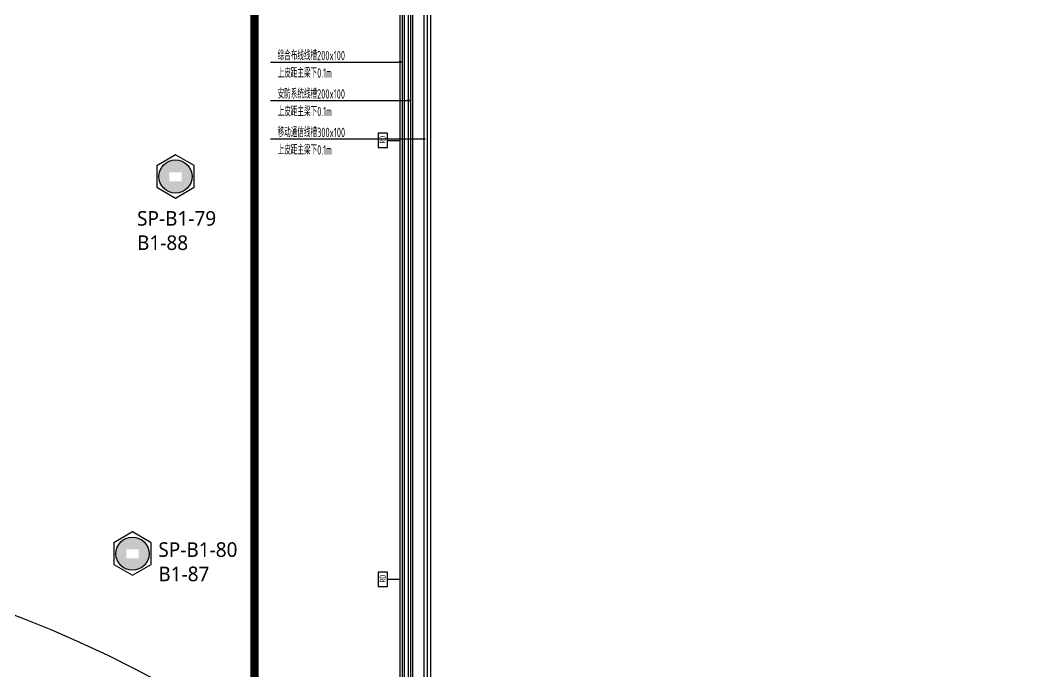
# Model space of a CAD drawing. Extents: x 0 to 3879896, y -114000 to 391286.
# Drawn here: x 2118295 to 2166973, y 189771 to 221010 of the extents above; entities that cross this region are included whole.
import ezdxf

# ---------------------------------------------------------------- set-up
doc = ezdxf.new("R2010")
doc.units = 0
doc.header["$LTSCALE"] = 1000
doc.header["$MEASUREMENT"] = 0
doc.linetypes.add('SZGX_a-zzgr$0$DASHDOT2', pattern=[6, 3, -1.5, 0, -1.5])
for name, color, linetype in [('20170912广田意见修改', 1, 'CONTINUOUS'), ('AP', 7, 'CONTINUOUS'), ('CABLETRAY_DOTE', 5, 'CONTINUOUS'), ('CABLETRAY_WEAK', 6, 'CONTINUOUS'), ('T-I-CHANNELS', 2, 'CONTINUOUS'), ('T-METER DATA', 150, 'C_LINE'), ('T-R-INTEGRATE', 1, 'CONTINUOUS'), ('T-SYSTEM BLOCK', 4, 'CONTINUOUS'), ('T-TEXT', 7, 'CONTINUOUS'), ('T-铁塔', 3, 'CONTINUOUS'), ('WALL', 2, 'CONTINUOUS'), ('WIRE-通讯', 4, 'CONTINUOUS')]:
    doc.layers.add(name, color=color, linetype=linetype)
doc.layers.add('Arc_建筑红线', color=1, linetype='CONTINUOUS', lineweight=40)
doc.styles.add('GBSTYLE', font='gbxwxt.shx', dxfattribs={"width": 0.6, "bigfont": 'gbhzfs.shx'})
doc.styles.get("Standard").update_dxf_attribs({"font": 'GBENOR', "bigfont": 'GBCBIG'})
doc.linetypes.add('C_LINE', pattern='A,25.7,-2.08,["C",Standard,S=2.54,R=0,X=-0.54,Y=-1.27],-2.35', length=30.13)

# ---------------------------------------------------------------- blocks, each defined once
blk = doc.blocks.new('A$C78FD1D7B')
at = {"layer": 'T-SYSTEM BLOCK'}
blk.add_lwpolyline([(-300, 0), (300, 0), (300, 400), (-300, 400)], close=True, dxfattribs=at)
at = {"layer": 'T-TEXT', "style": 'GBSTYLE', "width": 0.7}
blk.add_text('RD', height=250, dxfattribs=at).set_placement((-129, 88))
blk = doc.blocks.new('A$C7B3708B5')
at = {"layer": 'T-TEXT', "linetype": 'ByBlock'}
h = blk.add_hatch(color=256, dxfattribs=at)
edge = h.paths.add_edge_path()
edge.add_arc((6994, -49513), 37.5, 0, 360)
h = blk.add_hatch(color=256, dxfattribs=at)
edge = h.paths.add_edge_path()
edge.add_arc((7394, -51357), 37.5, 0, 360)
h = blk.add_hatch(color=256, dxfattribs=at)
edge = h.paths.add_edge_path()
edge.add_arc((8144, -53202), 37.5, 0, 360)
at = {"layer": 'CABLETRAY_DOTE', "linetype": 'ByBlock'}
blk.add_line((8294, -44570), (8294, -84120), dxfattribs=at)
at = {"layer": 'CABLETRAY_DOTE'}
for p, q in [((7494, -45220), (7494, -84720)), ((7094, -45620), (7094, -85120))]:
    blk.add_line(p, q, dxfattribs=at)
at = {"layer": 'CABLETRAY_WEAK'}
for p, q in [((7394, -84720), (7394, -45220)), ((7594, -45220), (7594, -84720))]:
    blk.add_line(p, q, dxfattribs=at)
at = {"layer": 'T-I-CHANNELS'}
for p, q in [((6994, -85120), (6994, -45620)), ((7194, -45620), (7194, -85120))]:
    blk.add_line(p, q, dxfattribs=at)
at = {"layer": 'T-TEXT', "linetype": 'ByBlock'}
for p, q in [((774, -49513, 0), (6994, -49513, 0)), ((774, -51357, 0), (7394, -51357, 0)), ((774, -53202, 0), (8144, -53202))]:
    blk.add_line(p, q, dxfattribs=at)
for centre in [(6994, -49513, 0), (7394, -51357, 0), (8144, -53202)]:
    blk.add_circle(centre, 37.5, dxfattribs=at)
at = {"layer": 'T-铁塔', "linetype": 'ByBlock'}
for p, q in [((8144, -84120), (8144, -44570)), ((8444, -44570), (8444, -84120))]:
    blk.add_line(p, q, dxfattribs=at)
at = {"layer": 'T-TEXT', "linetype": 'ByBlock', "style": 'GBSTYLE', "width": 0.7}
for s, p in [('综合布线线槽200x100', (1116, -49424, 0)), ('上皮距主梁下0.1m', (1123, -50264, 0)), ('安防系统线槽200x100', (1116, -51268, 0)), ('上皮距主梁下0.1m', (1123, -52109, 0)), ('移动通信线槽300x100', (1116, -53113, 0)), ('上皮距主梁下0.1m', (1123, -53953, 0))]:
    blk.add_text(s, height=450, dxfattribs=at).set_placement(p)

msp = doc.modelspace()

# ---------------------------------------------------------------- hatches: boundary and pattern name
at = {"layer": 'WALL', "linetype": 'ByBlock'}
h = msp.add_hatch(dxfattribs=at)
h.set_pattern_fill('ESCHER', color=3)
h.set_pattern_definition([(60, (-751506.64, -2188248.96), (-30.47999999, -7e-09), [27.94, -2.54]), (180, (-751506.64, -2188248.96), (15.24, -26.3964543), [27.94, -2.54]), (300, (-751506.64, -2188248.96), (30.47999999, -7e-09), [27.94, -2.54]), (60, (-751504.1, -2188248.96), (-30.47999999, -7e-09), [5.08, -25.4]), (300, (-751504.1, -2188248.96), (30.47999999, -7e-09), [5.08, -25.4]), (60, (-751507.91, -2188246.76), (-30.47999999, -7e-09), [5.08, -25.4]), (180, (-751507.91, -2188246.76), (15.24, -26.3964543), [5.08, -25.4]), (300, (-751507.91, -2188251.16), (30.47999999, -7e-09), [5.08, -25.4]), (180, (-751507.91, -2188251.16), (15.24, -26.3964543), [5.08, -25.4]), (60, (-751516.8, -2188248.96), (-30.47999999, -7e-09), [5.08, -25.4]), (300, (-751516.8, -2188248.96), (30.47999999, -7e-09), [5.08, -25.4]), (60, (-751501.56, -2188257.76), (-30.47999999, -7e-09), [5.08, -25.4]), (180, (-751501.56, -2188257.76), (15.24, -26.3964543), [5.08, -25.4]), (300, (-751501.56, -2188240.162), (30.47999999, -7e-09), [5.08, -25.4]), (180, (-751501.56, -2188240.162), (15.24, -26.3964543), [5.08, -25.4]), (0, (-751501.56, -2188244.56), (-15.24, 26.3964543), [17.78, -12.7]), (0, (-751501.56, -2188253.36), (-15.24, 26.3964543), [17.78, -12.7]), (120, (-751505.37, -2188242.362), (-30.47999999, 7e-09), [17.78, -12.7]), (120, (-751512.99, -2188246.76), (-30.47999999, 7e-09), [17.78, -12.7]), (240, (-751512.99, -2188251.16), (15.23999999, -26.3964543), [17.78, -12.7]), (240, (-751505.37, -2188255.56), (15.23999999, -26.3964543), [17.78, -12.7])])
h.paths.add_polyline_path([(2124945.1, 213517.2, 1), (2126537.1, 213517.2, 1)])
h.paths.add_polyline_path([(2126035.5, 213722.1), (2126035.5, 213287.6), (2125447.5, 213287.6), (2125447.5, 213722.1)], flags=16)
h = msp.add_hatch(dxfattribs=at)
h.set_pattern_fill('ESCHER', color=3)
h.set_pattern_definition([(60, (-753570.22, -2206335.33), (-30.47999999, -7e-09), [27.94, -2.54]), (180, (-753570.22, -2206335.33), (15.24, -26.3964543), [27.94, -2.54]), (300, (-753570.22, -2206335.33), (30.47999999, -7e-09), [27.94, -2.54]), (60, (-753567.68, -2206335.33), (-30.47999999, -7e-09), [5.08, -25.4]), (300, (-753567.68, -2206335.33), (30.47999999, -7e-09), [5.08, -25.4]), (60, (-753571.49, -2206333.13), (-30.47999999, -7e-09), [5.08, -25.4]), (180, (-753571.49, -2206333.13), (15.24, -26.3964543), [5.08, -25.4]), (300, (-753571.49, -2206337.53), (30.47999999, -7e-09), [5.08, -25.4]), (180, (-753571.49, -2206337.53), (15.24, -26.3964543), [5.08, -25.4]), (60, (-753580.38, -2206335.33), (-30.47999999, -7e-09), [5.08, -25.4]), (300, (-753580.38, -2206335.33), (30.47999999, -7e-09), [5.08, -25.4]), (60, (-753565.14, -2206344.13), (-30.47999999, -7e-09), [5.08, -25.4]), (180, (-753565.14, -2206344.13), (15.24, -26.3964543), [5.08, -25.4]), (300, (-753565.14, -2206326.531), (30.47999999, -7e-09), [5.08, -25.4]), (180, (-753565.14, -2206326.531), (15.24, -26.3964543), [5.08, -25.4]), (0, (-753565.14, -2206330.93), (-15.24, 26.3964543), [17.78, -12.7]), (0, (-753565.14, -2206339.73), (-15.24, 26.3964543), [17.78, -12.7]), (120, (-753568.95, -2206328.73), (-30.47999999, 7e-09), [17.78, -12.7]), (120, (-753576.57, -2206333.13), (-30.47999999, 7e-09), [17.78, -12.7]), (240, (-753576.57, -2206337.53), (15.23999999, -26.3964543), [17.78, -12.7]), (240, (-753568.95, -2206341.93), (15.23999999, -26.3964543), [17.78, -12.7])])
h.paths.add_polyline_path([(2122881.6, 195430.8, 1), (2124473.5, 195430.8, 1)])
h.paths.add_polyline_path([(2123971.9, 195635.8), (2123971.9, 195201.3), (2123383.9, 195201.3), (2123383.9, 195635.8)], flags=16)

# ---------------------------------------------------------------- linework, layer by layer
at = {"layer": 'Arc_建筑红线', "color": 20, "linetype": 'SZGX_a-zzgr$0$DASHDOT2', "ltscale": 0.2, "const_width": 400, "elevation": 0}
msp.add_lwpolyline([(2129528.4, 303600.5), (2137528.4, 311600.5), (2154948.4, 311600.5), (2154948.4, 325060.5), (2002488.4, 325060.5), (2002488.4, 311600.5), (1884278.4, 311600.5), (1883028.4, 309100.5), (1883028.4, 224070.5), (1988318.4, 224070.5), (1988318.4, 129100.5), (2129528.4, 129100.5), (2129528.4, 303600.5)], dxfattribs=at)
msp.add_lwpolyline([(2129528.4, 303600.5), (2137528.4, 311600.5), (2312028.4, 311600.5), (2316028.4, 307876.3), (2316028.4, 298599), (2261028.4, 298599), (2261028.4, 222099), (2276028.4, 222099), (2276028.4, 129100.5), (2129528.4, 129100.5)], close=True, dxfattribs=at)
at = {"layer": 'T-METER DATA', "color": 1, "linetype": 'ByBlock'}
for centre, radius in [((2135196, 227796.6), 50000), ((2096493.2, 136510), 59962.3), ((2207194.5, 144472.7), 50000)]:
    msp.add_circle(centre, radius, dxfattribs=at)
at = {"layer": 'T-R-INTEGRATE', "linetype": 'ByBlock'}
for p, q in [((2135921.4, 215251.9, 0), (2136530.8, 215251.9, 0)), ((2135921.4, 194201.9, 0), (2136530.8, 194201.9, 0))]:
    msp.add_line(p, q, dxfattribs=at)
at = {"layer": 'WALL', "color": 3, "linetype": 'ByBlock'}
for points in [[(2126639, 213006.3), (2126636.4, 214041.9), (2125738.2, 214557.5), (2124842.7, 214037.4), (2124845.3, 213001.8), (2125743.5, 212486.2)], [(2124575.5, 194919.9), (2124572.8, 195955.6), (2123674.6, 196471.1), (2122779.1, 195951), (2122781.7, 194915.4), (2123679.9, 194399.9)]]:
    msp.add_lwpolyline(points, close=True, dxfattribs=at)
for centre in [(2125741.1, 213517.2), (2123677.5, 195430.8)]:
    msp.add_circle(centre, 796, dxfattribs=at)

# ---------------------------------------------------------------- block references
at = {"layer": '20170912广田意见修改'}
msp.add_blockref('A$C7B3708B5', (2129528.4, 268520.4, 0), dxfattribs=at)
at = {"layer": 'WIRE-通讯', "xscale": 1.125, "yscale": 1.125, "zscale": 1.125, "rotation": 90}
for p in [(2135921.4, 215251.9, 0), (2135921.4, 194201.9, 0)]:
    msp.add_blockref('A$C78FD1D7B', p, dxfattribs=at)

# ---------------------------------------------------------------- texts
at = {"layer": 'AP', "color": 3, "char_height": 700, "attachment_point": 1}
for s, insert in [('{\\fMicrosoft YaHei|b0|i0|c134|p34;SP-B1-79\\P\\C1;B1-88}', (2123898, 211861.6)), ('{\\fMicrosoft YaHei|b0|i0|c134|p34;SP-B1-80\\P\\C1;B1-87}', (2124919.6, 195977.5))]:
    msp.add_mtext_dynamic_manual_height_columns(s, width=3709.59, gutter_width=12.5, heights=[0], dxfattribs=dict(at, insert=insert))

doc.saveas('drawing.dxf')
